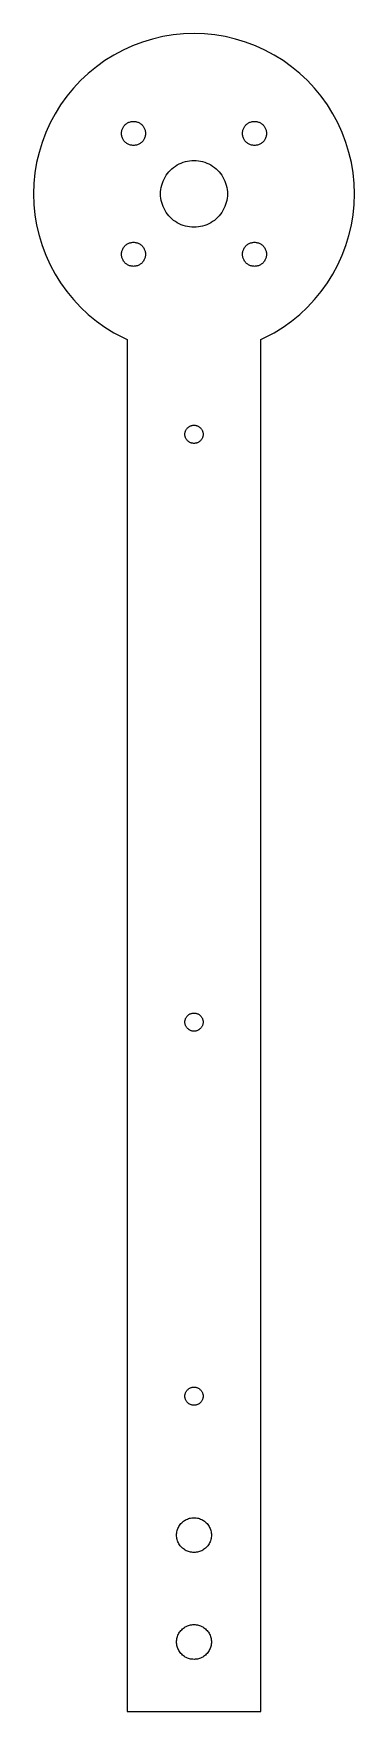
# Model space of a CAD drawing. Header units: metres. Extents: x -30 to 30, y -284 to 30.
import ezdxf

# ---------------------------------------------------------------- set-up
doc = ezdxf.new("R2010")
doc.units = ezdxf.units.M

msp = doc.modelspace()

# ---------------------------------------------------------------- linework, layer by layer
for p, q in [((-9.64317, 28.4079), (-11.4805, 27.7164)), ((-7.76456, 28.9778), (-9.64317, 28.4079)), ((-5.85271, 29.4236), (-7.76456, 28.9778)), ((-3.91577, 29.7433), (-5.85271, 29.4236)), ((-1.96208, 29.9358), (-3.91577, 29.7433)), ((0, 30), (-1.96208, 29.9358)), ((1.96208, 29.9358), (0, 30)), ((3.91577, 29.7433), (1.96208, 29.9358)), ((5.85271, 29.4236), (3.91577, 29.7433)), ((7.76456, 28.9778), (5.85271, 29.4236)), ((9.64317, 28.4079), (7.76456, 28.9778)), ((11.4805, 27.7164), (9.64317, 28.4079)), ((-15, 25.9808), (-16.6671, 24.9441)), ((-13.2686, 26.9062), (-15, 25.9808)), ((-11.4805, 27.7164), (-13.2686, 26.9062)), ((13.2686, 26.9062), (11.4805, 27.7164)), ((15, 25.9808), (13.2686, 26.9062)), ((16.6671, 24.9441), (15, 25.9808)), ((-19.7804, 22.5552), (-21.2132, 21.2132)), ((-18.2628, 23.8006), (-19.7804, 22.5552)), ((-16.6671, 24.9441), (-18.2628, 23.8006)), ((18.2628, 23.8006), (16.6671, 24.9441)), ((19.7804, 22.5552), (18.2628, 23.8006)), ((21.2132, 21.2132), (19.7804, 22.5552)), ((-22.5552, 19.7804), (-23.8006, 18.2628)), ((-21.2132, 21.2132), (-22.5552, 19.7804)), ((22.5552, 19.7804), (21.2132, 21.2132)), ((23.8006, 18.2628), (22.5552, 19.7804)), ((-24.9441, 16.6671), (-25.9808, 15)), ((-23.8006, 18.2628), (-24.9441, 16.6671)), ((24.9441, 16.6671), (23.8006, 18.2628)), ((25.9808, 15), (24.9441, 16.6671)), ((-26.9062, 13.2686), (-27.7164, 11.4805)), ((-25.9808, 15), (-26.9062, 13.2686)), ((-13.2623, 12.4387), (-13.1845, 12.5637)), ((-13.1845, 12.5637), (-13.0987, 12.6834)), ((-13.0987, 12.6834), (-13.0053, 12.7972)), ((-13.0053, 12.7972), (-12.9047, 12.9047)), ((-12.9047, 12.9047), (-12.7972, 13.0053)), ((-12.7972, 13.0053), (-12.6834, 13.0987)), ((-12.6834, 13.0987), (-12.5637, 13.1845)), ((-12.5637, 13.1845), (-12.4387, 13.2623)), ((-12.4387, 13.2623), (-12.3089, 13.3317)), ((-12.3089, 13.3317), (-12.1747, 13.3924)), ((-12.1747, 13.3924), (-12.0369, 13.4443)), ((-12.0369, 13.4443), (-11.896, 13.487)), ((-11.896, 13.487), (-11.7527, 13.5205)), ((-11.7527, 13.5205), (-11.6074, 13.5444)), ((-11.6074, 13.5444), (-11.4609, 13.5589)), ((-11.4609, 13.5589), (-11.3137, 13.5637)), ((-11.3137, 13.5637), (-11.1665, 13.5589)), ((-11.1665, 13.5589), (-11.02, 13.5444)), ((-11.02, 13.5444), (-10.8747, 13.5205)), ((-10.8747, 13.5205), (-10.7314, 13.487)), ((-10.7314, 13.487), (-10.5905, 13.4443)), ((-10.5905, 13.4443), (-10.4527, 13.3924)), ((-10.4527, 13.3924), (-10.3186, 13.3317)), ((-10.3186, 13.3317), (-10.1887, 13.2623)), ((-10.1887, 13.2623), (-10.0637, 13.1845)), ((-10.0637, 13.1845), (-9.94398, 13.0987)), ((-9.94398, 13.0987), (-9.83017, 13.0053)), ((-9.83017, 13.0053), (-9.72272, 12.9047)), ((-9.72272, 12.9047), (-9.62206, 12.7972)), ((-9.62206, 12.7972), (-9.52866, 12.6834)), ((-9.52866, 12.6834), (-9.4429, 12.5637)), ((-9.4429, 12.5637), (-9.36514, 12.4387)), ((9.36514, 12.4387), (9.4429, 12.5637)), ((9.4429, 12.5637), (9.52866, 12.6834)), ((9.52866, 12.6834), (9.62206, 12.7972)), ((9.62206, 12.7972), (9.72272, 12.9047)), ((9.72272, 12.9047), (9.83017, 13.0053)), ((9.83017, 13.0053), (9.94398, 13.0987)), ((9.94398, 13.0987), (10.0637, 13.1845)), ((10.0637, 13.1845), (10.1887, 13.2623)), ((10.1887, 13.2623), (10.3186, 13.3317)), ((10.3186, 13.3317), (10.4527, 13.3924)), ((10.4527, 13.3924), (10.5905, 13.4443)), ((10.5905, 13.4443), (10.7314, 13.487)), ((10.7314, 13.487), (10.8747, 13.5205)), ((10.8747, 13.5205), (11.02, 13.5444)), ((11.02, 13.5444), (11.1665, 13.5589)), ((11.1665, 13.5589), (11.3137, 13.5637)), ((11.3137, 13.5637), (11.4609, 13.5589)), ((11.4609, 13.5589), (11.6074, 13.5444)), ((11.6074, 13.5444), (11.7527, 13.5205)), ((11.7527, 13.5205), (11.896, 13.487)), ((11.896, 13.487), (12.0369, 13.4443)), ((12.0369, 13.4443), (12.1747, 13.3924)), ((12.1747, 13.3924), (12.3089, 13.3317)), ((12.3089, 13.3317), (12.4387, 13.2623)), ((12.4387, 13.2623), (12.5637, 13.1845)), ((12.5637, 13.1845), (12.6834, 13.0987)), ((12.6834, 13.0987), (12.7972, 13.0053)), ((12.7972, 13.0053), (12.9047, 12.9047)), ((12.9047, 12.9047), (13.0053, 12.7972)), ((13.0053, 12.7972), (13.0987, 12.6834)), ((13.0987, 12.6834), (13.1845, 12.5637)), ((13.1845, 12.5637), (13.2623, 12.4387)), ((26.9062, 13.2686), (25.9808, 15)), ((27.7164, 11.4805), (26.9062, 13.2686)), ((-28.4079, 9.64317), (-28.9778, 7.76456)), ((-27.7164, 11.4805), (-28.4079, 9.64317)), ((-13.5637, 11.3137), (-13.5589, 11.4609)), ((-13.5589, 11.1665), (-13.5637, 11.3137)), ((-13.5589, 11.4609), (-13.5444, 11.6074)), ((-13.5444, 11.02), (-13.5589, 11.1665)), ((-13.5444, 11.6074), (-13.5205, 11.7527)), ((-13.5205, 10.8747), (-13.5444, 11.02)), ((-13.5205, 11.7527), (-13.487, 11.896)), ((-13.487, 10.7314), (-13.5205, 10.8747)), ((-13.487, 11.896), (-13.4443, 12.0369)), ((-13.4443, 10.5905), (-13.487, 10.7314)), ((-13.4443, 12.0369), (-13.3924, 12.1747)), ((-13.3924, 10.4527), (-13.4443, 10.5905)), ((-13.3924, 12.1747), (-13.3317, 12.3089)), ((-13.3317, 10.3186), (-13.3924, 10.4527)), ((-13.3317, 12.3089), (-13.2623, 12.4387)), ((-13.2623, 10.1887), (-13.3317, 10.3186)), ((-13.1845, 10.0637), (-13.2623, 10.1887)), ((-13.0987, 9.94398), (-13.1845, 10.0637)), ((-13.0053, 9.83017), (-13.0987, 9.94398)), ((-12.9047, 9.72272), (-13.0053, 9.83017)), ((-12.7972, 9.62206), (-12.9047, 9.72272)), ((-12.6834, 9.52866), (-12.7972, 9.62206)), ((-12.5637, 9.4429), (-12.6834, 9.52866)), ((-12.4387, 9.36514), (-12.5637, 9.4429)), ((-10.0637, 9.4429), (-10.1887, 9.36514)), ((-9.94398, 9.52866), (-10.0637, 9.4429)), ((-9.83017, 9.62206), (-9.94398, 9.52866)), ((-9.72272, 9.72272), (-9.83017, 9.62206)), ((-9.62206, 9.83017), (-9.72272, 9.72272)), ((-9.52866, 9.94398), (-9.62206, 9.83017)), ((-9.4429, 10.0637), (-9.52866, 9.94398)), ((-9.36514, 10.1887), (-9.4429, 10.0637)), ((-9.36514, 12.4387), (-9.29573, 12.3089)), ((-9.29573, 10.3186), (-9.36514, 10.1887)), ((-9.29573, 12.3089), (-9.23497, 12.1747)), ((-9.23497, 10.4527), (-9.29573, 10.3186)), ((-9.23497, 12.1747), (-9.18311, 12.0369)), ((-9.18311, 10.5905), (-9.23497, 10.4527)), ((-9.18311, 12.0369), (-9.14037, 11.896)), ((-9.14037, 10.7314), (-9.18311, 10.5905)), ((-9.14037, 11.896), (-9.10693, 11.7527)), ((-9.10693, 10.8747), (-9.14037, 10.7314)), ((-9.10693, 11.7527), (-9.08295, 11.6074)), ((-9.08295, 11.02), (-9.10693, 10.8747)), ((-9.08295, 11.6074), (-9.06851, 11.4609)), ((-9.06851, 11.1665), (-9.08295, 11.02)), ((-9.06851, 11.4609), (-9.06371, 11.3137)), ((-9.06371, 11.3137), (-9.06851, 11.1665)), ((9.06371, 11.3137), (9.06851, 11.4609)), ((9.06851, 11.1665), (9.06371, 11.3137)), ((9.06851, 11.4609), (9.08295, 11.6074)), ((9.08295, 11.02), (9.06851, 11.1665)), ((9.08295, 11.6074), (9.10693, 11.7527)), ((9.10693, 10.8747), (9.08295, 11.02)), ((9.10693, 11.7527), (9.14037, 11.896)), ((9.14037, 10.7314), (9.10693, 10.8747)), ((9.14037, 11.896), (9.18311, 12.0369)), ((9.18311, 10.5905), (9.14037, 10.7314)), ((9.18311, 12.0369), (9.23497, 12.1747)), ((9.23497, 10.4527), (9.18311, 10.5905)), ((9.23497, 12.1747), (9.29573, 12.3089)), ((9.29573, 10.3186), (9.23497, 10.4527)), ((9.29573, 12.3089), (9.36514, 12.4387)), ((9.36514, 10.1887), (9.29573, 10.3186)), ((9.4429, 10.0637), (9.36514, 10.1887)), ((9.52866, 9.94398), (9.4429, 10.0637)), ((9.62206, 9.83017), (9.52866, 9.94398)), ((9.72272, 9.72272), (9.62206, 9.83017)), ((9.83017, 9.62206), (9.72272, 9.72272)), ((9.94398, 9.52866), (9.83017, 9.62206)), ((10.0637, 9.4429), (9.94398, 9.52866)), ((10.1887, 9.36514), (10.0637, 9.4429)), ((12.5637, 9.4429), (12.4387, 9.36514)), ((12.6834, 9.52866), (12.5637, 9.4429)), ((12.7972, 9.62206), (12.6834, 9.52866)), ((12.9047, 9.72272), (12.7972, 9.62206)), ((13.0053, 9.83017), (12.9047, 9.72272)), ((13.0987, 9.94398), (13.0053, 9.83017)), ((13.1845, 10.0637), (13.0987, 9.94398)), ((13.2623, 10.1887), (13.1845, 10.0637)), ((13.2623, 12.4387), (13.3317, 12.3089)), ((13.3317, 10.3186), (13.2623, 10.1887)), ((13.3317, 12.3089), (13.3924, 12.1747)), ((13.3924, 10.4527), (13.3317, 10.3186)), ((13.3924, 12.1747), (13.4443, 12.0369)), ((13.4443, 10.5905), (13.3924, 10.4527)), ((13.4443, 12.0369), (13.487, 11.896)), ((13.487, 10.7314), (13.4443, 10.5905)), ((13.487, 11.896), (13.5205, 11.7527)), ((13.5205, 10.8747), (13.487, 10.7314)), ((13.5205, 11.7527), (13.5444, 11.6074)), ((13.5444, 11.02), (13.5205, 10.8747)), ((13.5444, 11.6074), (13.5589, 11.4609)), ((13.5589, 11.1665), (13.5444, 11.02)), ((13.5589, 11.4609), (13.5637, 11.3137)), ((13.5637, 11.3137), (13.5589, 11.1665)), ((28.4079, 9.64317), (27.7164, 11.4805)), ((28.9778, 7.76456), (28.4079, 9.64317)), ((-28.9778, 7.76456), (-29.4236, 5.85271)), ((-12.3089, 9.29573), (-12.4387, 9.36514)), ((-12.1747, 9.23497), (-12.3089, 9.29573)), ((-12.0369, 9.18311), (-12.1747, 9.23497)), ((-11.896, 9.14037), (-12.0369, 9.18311)), ((-11.7527, 9.10693), (-11.896, 9.14037)), ((-11.6074, 9.08295), (-11.7527, 9.10693)), ((-11.4609, 9.06851), (-11.6074, 9.08295)), ((-11.3137, 9.06371), (-11.4609, 9.06851)), ((-11.1665, 9.06851), (-11.3137, 9.06371)), ((-11.02, 9.08295), (-11.1665, 9.06851)), ((-10.8747, 9.10693), (-11.02, 9.08295)), ((-10.7314, 9.14037), (-10.8747, 9.10693)), ((-10.5905, 9.18311), (-10.7314, 9.14037)), ((-10.4527, 9.23497), (-10.5905, 9.18311)), ((-10.3186, 9.29573), (-10.4527, 9.23497)), ((-10.1887, 9.36514), (-10.3186, 9.29573)), ((10.3186, 9.29573), (10.1887, 9.36514)), ((10.4527, 9.23497), (10.3186, 9.29573)), ((10.5905, 9.18311), (10.4527, 9.23497)), ((10.7314, 9.14037), (10.5905, 9.18311)), ((10.8747, 9.10693), (10.7314, 9.14037)), ((11.02, 9.08295), (10.8747, 9.10693)), ((11.1665, 9.06851), (11.02, 9.08295)), ((11.3137, 9.06371), (11.1665, 9.06851)), ((11.4609, 9.06851), (11.3137, 9.06371)), ((11.6074, 9.08295), (11.4609, 9.06851)), ((11.7527, 9.10693), (11.6074, 9.08295)), ((11.896, 9.14037), (11.7527, 9.10693)), ((12.0369, 9.18311), (11.896, 9.14037)), ((12.1747, 9.23497), (12.0369, 9.18311)), ((12.3089, 9.29573), (12.1747, 9.23497)), ((12.4387, 9.36514), (12.3089, 9.29573)), ((29.4236, 5.85271), (28.9778, 7.76456)), ((-29.7433, 3.91577), (-29.9358, 1.96208)), ((-29.4236, 5.85271), (-29.7433, 3.91577)), ((-5.41266, 3.125), (-5.19667, 3.47231)), ((-5.19667, 3.47231), (-4.95845, 3.80475)), ((-4.95845, 3.80475), (-4.69899, 4.12091)), ((-4.69899, 4.12091), (-4.4194, 4.4194)), ((-4.4194, 4.4194), (-4.12091, 4.69899)), ((-4.12091, 4.69899), (-3.80475, 4.95845)), ((-3.80475, 4.95845), (-3.47231, 5.19667)), ((-3.47231, 5.19667), (-3.125, 5.41266)), ((-3.125, 5.41266), (-2.7643, 5.60545)), ((-2.7643, 5.60545), (-2.39177, 5.77425)), ((-2.39177, 5.77425), (-2.00899, 5.9183)), ((-2.00899, 5.9183), (-1.61761, 6.03703)), ((-1.61761, 6.03703), (-1.2193, 6.1299)), ((-1.2193, 6.1299), (-0.815781, 6.19652)), ((-0.815781, 6.19652), (-0.408768, 6.23662)), ((-0.408768, 6.23662), (0, 6.25)), ((0, 6.25), (0.408768, 6.23662)), ((0.408768, 6.23662), (0.815781, 6.19652)), ((0.815781, 6.19652), (1.2193, 6.1299)), ((1.2193, 6.1299), (1.61761, 6.03703)), ((1.61761, 6.03703), (2.00899, 5.9183)), ((2.00899, 5.9183), (2.39177, 5.77425)), ((2.39177, 5.77425), (2.7643, 5.60545)), ((2.7643, 5.60545), (3.125, 5.41266)), ((3.125, 5.41266), (3.47231, 5.19667)), ((3.47231, 5.19667), (3.80475, 4.95845)), ((3.80475, 4.95845), (4.12091, 4.69899)), ((4.12091, 4.69899), (4.4194, 4.4194)), ((4.4194, 4.4194), (4.69899, 4.12091)), ((4.69899, 4.12091), (4.95845, 3.80475)), ((4.95845, 3.80475), (5.19667, 3.47231)), ((5.19667, 3.47231), (5.41266, 3.125)), ((29.7433, 3.91577), (29.4236, 5.85271)), ((29.9358, 1.96208), (29.7433, 3.91577)), ((-29.9358, 1.96208), (-30, 0)), ((-30, 0), (-29.9358, -1.96208)), ((-6.25, 0), (-6.23662, 0.408768)), ((-6.23662, -0.408768), (-6.25, 0)), ((-6.23662, 0.408768), (-6.19652, 0.815781)), ((-6.19652, 0.815781), (-6.1299, 1.2193)), ((-6.1299, 1.2193), (-6.03703, 1.61761)), ((-6.03703, 1.61761), (-5.9183, 2.00899)), ((-5.9183, 2.00899), (-5.77425, 2.39177)), ((-5.77425, 2.39177), (-5.60545, 2.7643)), ((-5.60545, 2.7643), (-5.41266, 3.125)), ((5.41266, 3.125), (5.60545, 2.7643)), ((5.60545, 2.7643), (5.77425, 2.39177)), ((5.77425, 2.39177), (5.9183, 2.00899)), ((5.9183, 2.00899), (6.03703, 1.61761)), ((6.03703, 1.61761), (6.1299, 1.2193)), ((6.1299, 1.2193), (6.19652, 0.815781)), ((6.19652, 0.815781), (6.23662, 0.408768)), ((6.23662, 0.408768), (6.25, 0)), ((6.25, 0), (6.23662, -0.408768)), ((30, 0), (29.9358, 1.96208)), ((29.9358, -1.96208), (30, 0)), ((-29.9358, -1.96208), (-29.7433, -3.91577)), ((-6.19652, -0.815781), (-6.23662, -0.408768)), ((-6.1299, -1.2193), (-6.19652, -0.815781)), ((-6.03703, -1.61761), (-6.1299, -1.2193)), ((-5.9183, -2.00899), (-6.03703, -1.61761)), ((-5.77425, -2.39177), (-5.9183, -2.00899)), ((-5.60545, -2.7643), (-5.77425, -2.39177)), ((-5.41266, -3.125), (-5.60545, -2.7643)), ((-5.19667, -3.47231), (-5.41266, -3.125)), ((5.41266, -3.125), (5.19667, -3.47231)), ((5.60545, -2.7643), (5.41266, -3.125)), ((5.77425, -2.39177), (5.60545, -2.7643)), ((5.9183, -2.00899), (5.77425, -2.39177)), ((6.03703, -1.61761), (5.9183, -2.00899)), ((6.1299, -1.2193), (6.03703, -1.61761)), ((6.19652, -0.815781), (6.1299, -1.2193)), ((6.23662, -0.408768), (6.19652, -0.815781)), ((29.7433, -3.91577), (29.9358, -1.96208)), ((-29.7433, -3.91577), (-29.4236, -5.85271)), ((-29.4236, -5.85271), (-28.9778, -7.76456)), ((-4.95845, -3.80475), (-5.19667, -3.47231)), ((-4.69899, -4.12091), (-4.95845, -3.80475)), ((-4.4194, -4.4194), (-4.69899, -4.12091)), ((-4.12091, -4.69899), (-4.4194, -4.4194)), ((-3.80475, -4.95845), (-4.12091, -4.69899)), ((-3.47231, -5.19667), (-3.80475, -4.95845)), ((-3.125, -5.41266), (-3.47231, -5.19667)), ((-2.7643, -5.60545), (-3.125, -5.41266)), ((-2.39177, -5.77425), (-2.7643, -5.60545)), ((-2.00899, -5.9183), (-2.39177, -5.77425)), ((-1.61761, -6.03703), (-2.00899, -5.9183)), ((-1.2193, -6.1299), (-1.61761, -6.03703)), ((-0.815781, -6.19652), (-1.2193, -6.1299)), ((-0.408768, -6.23662), (-0.815781, -6.19652)), ((0, -6.25), (-0.408768, -6.23662)), ((0.408768, -6.23662), (0, -6.25)), ((0.815781, -6.19652), (0.408768, -6.23662)), ((1.2193, -6.1299), (0.815781, -6.19652)), ((1.61761, -6.03703), (1.2193, -6.1299)), ((2.00899, -5.9183), (1.61761, -6.03703)), ((2.39177, -5.77425), (2.00899, -5.9183)), ((2.7643, -5.60545), (2.39177, -5.77425)), ((3.125, -5.41266), (2.7643, -5.60545)), ((3.47231, -5.19667), (3.125, -5.41266)), ((3.80475, -4.95845), (3.47231, -5.19667)), ((4.12091, -4.69899), (3.80475, -4.95845)), ((4.4194, -4.4194), (4.12091, -4.69899)), ((4.69899, -4.12091), (4.4194, -4.4194)), ((4.95845, -3.80475), (4.69899, -4.12091)), ((5.19667, -3.47231), (4.95845, -3.80475)), ((28.9778, -7.76456), (29.4236, -5.85271)), ((29.4236, -5.85271), (29.7433, -3.91577)), ((-28.9778, -7.76456), (-28.4079, -9.64317)), ((-12.5637, -9.4429), (-12.4387, -9.36514)), ((-12.4387, -9.36514), (-12.3089, -9.29573)), ((-12.3089, -9.29573), (-12.1747, -9.23497)), ((-12.1747, -9.23497), (-12.0369, -9.18311)), ((-12.0369, -9.18311), (-11.896, -9.14037)), ((-11.896, -9.14037), (-11.7527, -9.10693)), ((-11.7527, -9.10693), (-11.6074, -9.08295)), ((-11.6074, -9.08295), (-11.4609, -9.06851)), ((-11.4609, -9.06851), (-11.3137, -9.06371)), ((-11.3137, -9.06371), (-11.1665, -9.06851)), ((-11.1665, -9.06851), (-11.02, -9.08295)), ((-11.02, -9.08295), (-10.8747, -9.10693)), ((-10.8747, -9.10693), (-10.7314, -9.14037)), ((-10.7314, -9.14037), (-10.5905, -9.18311)), ((-10.5905, -9.18311), (-10.4527, -9.23497)), ((-10.4527, -9.23497), (-10.3186, -9.29573)), ((-10.3186, -9.29573), (-10.1887, -9.36514)), ((-10.1887, -9.36514), (-10.0637, -9.4429)), ((10.0637, -9.4429), (10.1887, -9.36514)), ((10.1887, -9.36514), (10.3186, -9.29573)), ((10.3186, -9.29573), (10.4527, -9.23497)), ((10.4527, -9.23497), (10.5905, -9.18311)), ((10.5905, -9.18311), (10.7314, -9.14037)), ((10.7314, -9.14037), (10.8747, -9.10693)), ((10.8747, -9.10693), (11.02, -9.08295)), ((11.02, -9.08295), (11.1665, -9.06851)), ((11.1665, -9.06851), (11.3137, -9.06371)), ((11.3137, -9.06371), (11.4609, -9.06851)), ((11.4609, -9.06851), (11.6074, -9.08295)), ((11.6074, -9.08295), (11.7527, -9.10693)), ((11.7527, -9.10693), (11.896, -9.14037)), ((11.896, -9.14037), (12.0369, -9.18311)), ((12.0369, -9.18311), (12.1747, -9.23497)), ((12.1747, -9.23497), (12.3089, -9.29573)), ((12.3089, -9.29573), (12.4387, -9.36514)), ((12.4387, -9.36514), (12.5637, -9.4429)), ((28.4079, -9.64317), (28.9778, -7.76456)), ((-28.4079, -9.64317), (-27.7164, -11.4805)), ((-27.7164, -11.4805), (-26.9062, -13.2686)), ((-13.5637, -11.3137), (-13.5589, -11.1665)), ((-13.5589, -11.4609), (-13.5637, -11.3137)), ((-13.5589, -11.1665), (-13.5444, -11.02)), ((-13.5444, -11.6074), (-13.5589, -11.4609)), ((-13.5444, -11.02), (-13.5205, -10.8747)), ((-13.5205, -11.7527), (-13.5444, -11.6074)), ((-13.5205, -10.8747), (-13.487, -10.7314)), ((-13.487, -11.896), (-13.5205, -11.7527)), ((-13.487, -10.7314), (-13.4443, -10.5905)), ((-13.4443, -12.0369), (-13.487, -11.896)), ((-13.4443, -10.5905), (-13.3924, -10.4527)), ((-13.3924, -12.1747), (-13.4443, -12.0369)), ((-13.3924, -10.4527), (-13.3317, -10.3186)), ((-13.3317, -12.3089), (-13.3924, -12.1747)), ((-13.3317, -10.3186), (-13.2623, -10.1887)), ((-13.2623, -12.4387), (-13.3317, -12.3089)), ((-13.2623, -10.1887), (-13.1845, -10.0637)), ((-13.1845, -12.5637), (-13.2623, -12.4387)), ((-13.1845, -10.0637), (-13.0987, -9.94398)), ((-13.0987, -9.94398), (-13.0053, -9.83017)), ((-13.0053, -9.83017), (-12.9047, -9.72272)), ((-12.9047, -9.72272), (-12.7972, -9.62206)), ((-12.7972, -9.62206), (-12.6834, -9.52866)), ((-12.6834, -9.52866), (-12.5637, -9.4429)), ((-10.0637, -9.4429), (-9.94398, -9.52866)), ((-9.94398, -9.52866), (-9.83017, -9.62206)), ((-9.83017, -9.62206), (-9.72272, -9.72272)), ((-9.72272, -9.72272), (-9.62206, -9.83017)), ((-9.62206, -9.83017), (-9.52866, -9.94398)), ((-9.52866, -9.94398), (-9.4429, -10.0637)), ((-9.4429, -10.0637), (-9.36514, -10.1887)), ((-9.36514, -12.4387), (-9.4429, -12.5637)), ((-9.36514, -10.1887), (-9.29573, -10.3186)), ((-9.29573, -12.3089), (-9.36514, -12.4387)), ((-9.29573, -10.3186), (-9.23497, -10.4527)), ((-9.23497, -12.1747), (-9.29573, -12.3089)), ((-9.23497, -10.4527), (-9.18311, -10.5905)), ((-9.18311, -12.0369), (-9.23497, -12.1747)), ((-9.18311, -10.5905), (-9.14037, -10.7314)), ((-9.14037, -11.896), (-9.18311, -12.0369)), ((-9.14037, -10.7314), (-9.10693, -10.8747)), ((-9.10693, -11.7527), (-9.14037, -11.896)), ((-9.10693, -10.8747), (-9.08295, -11.02)), ((-9.08295, -11.6074), (-9.10693, -11.7527)), ((-9.08295, -11.02), (-9.06851, -11.1665)), ((-9.06851, -11.4609), (-9.08295, -11.6074)), ((-9.06851, -11.1665), (-9.06371, -11.3137)), ((-9.06371, -11.3137), (-9.06851, -11.4609)), ((9.06371, -11.3137), (9.06851, -11.1665)), ((9.06851, -11.4609), (9.06371, -11.3137)), ((9.06851, -11.1665), (9.08295, -11.02)), ((9.08295, -11.6074), (9.06851, -11.4609)), ((9.08295, -11.02), (9.10693, -10.8747)), ((9.10693, -11.7527), (9.08295, -11.6074)), ((9.10693, -10.8747), (9.14037, -10.7314)), ((9.14037, -11.896), (9.10693, -11.7527)), ((9.14037, -10.7314), (9.18311, -10.5905)), ((9.18311, -12.0369), (9.14037, -11.896)), ((9.18311, -10.5905), (9.23497, -10.4527)), ((9.23497, -12.1747), (9.18311, -12.0369)), ((9.23497, -10.4527), (9.29573, -10.3186)), ((9.29573, -12.3089), (9.23497, -12.1747)), ((9.29573, -10.3186), (9.36514, -10.1887)), ((9.36514, -12.4387), (9.29573, -12.3089)), ((9.36514, -10.1887), (9.4429, -10.0637)), ((9.4429, -12.5637), (9.36514, -12.4387)), ((9.4429, -10.0637), (9.52866, -9.94398)), ((9.52866, -9.94398), (9.62206, -9.83017)), ((9.62206, -9.83017), (9.72272, -9.72272)), ((9.72272, -9.72272), (9.83017, -9.62206)), ((9.83017, -9.62206), (9.94398, -9.52866)), ((9.94398, -9.52866), (10.0637, -9.4429)), ((12.5637, -9.4429), (12.6834, -9.52866)), ((12.6834, -9.52866), (12.7972, -9.62206)), ((12.7972, -9.62206), (12.9047, -9.72272)), ((12.9047, -9.72272), (13.0053, -9.83017)), ((13.0053, -9.83017), (13.0987, -9.94398)), ((13.0987, -9.94398), (13.1845, -10.0637)), ((13.1845, -10.0637), (13.2623, -10.1887)), ((13.2623, -12.4387), (13.1845, -12.5637)), ((13.2623, -10.1887), (13.3317, -10.3186)), ((13.3317, -12.3089), (13.2623, -12.4387)), ((13.3317, -10.3186), (13.3924, -10.4527)), ((13.3924, -12.1747), (13.3317, -12.3089)), ((13.3924, -10.4527), (13.4443, -10.5905)), ((13.4443, -12.0369), (13.3924, -12.1747)), ((13.4443, -10.5905), (13.487, -10.7314)), ((13.487, -11.896), (13.4443, -12.0369)), ((13.487, -10.7314), (13.5205, -10.8747)), ((13.5205, -11.7527), (13.487, -11.896)), ((13.5205, -10.8747), (13.5444, -11.02)), ((13.5444, -11.6074), (13.5205, -11.7527)), ((13.5444, -11.02), (13.5589, -11.1665)), ((13.5589, -11.4609), (13.5444, -11.6074)), ((13.5589, -11.1665), (13.5637, -11.3137)), ((13.5637, -11.3137), (13.5589, -11.4609)), ((26.9062, -13.2686), (27.7164, -11.4805)), ((27.7164, -11.4805), (28.4079, -9.64317)), ((-26.9062, -13.2686), (-25.9808, -15)), ((-25.9808, -15), (-24.9441, -16.6671)), ((-13.0987, -12.6834), (-13.1845, -12.5637)), ((-13.0053, -12.7972), (-13.0987, -12.6834)), ((-12.9047, -12.9047), (-13.0053, -12.7972)), ((-12.7972, -13.0053), (-12.9047, -12.9047)), ((-12.6834, -13.0987), (-12.7972, -13.0053)), ((-12.5637, -13.1845), (-12.6834, -13.0987)), ((-12.4387, -13.2623), (-12.5637, -13.1845)), ((-12.3089, -13.3317), (-12.4387, -13.2623)), ((-12.1747, -13.3924), (-12.3089, -13.3317)), ((-12.0369, -13.4443), (-12.1747, -13.3924)), ((-11.896, -13.487), (-12.0369, -13.4443)), ((-11.7527, -13.5205), (-11.896, -13.487)), ((-11.6074, -13.5444), (-11.7527, -13.5205)), ((-11.4609, -13.5589), (-11.6074, -13.5444)), ((-11.3137, -13.5637), (-11.4609, -13.5589)), ((-11.1665, -13.5589), (-11.3137, -13.5637)), ((-11.02, -13.5444), (-11.1665, -13.5589)), ((-10.8747, -13.5205), (-11.02, -13.5444)), ((-10.7314, -13.487), (-10.8747, -13.5205)), ((-10.5905, -13.4443), (-10.7314, -13.487)), ((-10.4527, -13.3924), (-10.5905, -13.4443)), ((-10.3186, -13.3317), (-10.4527, -13.3924)), ((-10.1887, -13.2623), (-10.3186, -13.3317)), ((-10.0637, -13.1845), (-10.1887, -13.2623)), ((-9.94398, -13.0987), (-10.0637, -13.1845)), ((-9.83017, -13.0053), (-9.94398, -13.0987)), ((-9.72272, -12.9047), (-9.83017, -13.0053)), ((-9.62206, -12.7972), (-9.72272, -12.9047)), ((-9.52866, -12.6834), (-9.62206, -12.7972)), ((-9.4429, -12.5637), (-9.52866, -12.6834)), ((9.52866, -12.6834), (9.4429, -12.5637)), ((9.62206, -12.7972), (9.52866, -12.6834)), ((9.72272, -12.9047), (9.62206, -12.7972)), ((9.83017, -13.0053), (9.72272, -12.9047)), ((9.94398, -13.0987), (9.83017, -13.0053)), ((10.0637, -13.1845), (9.94398, -13.0987)), ((10.1887, -13.2623), (10.0637, -13.1845)), ((10.3186, -13.3317), (10.1887, -13.2623)), ((10.4527, -13.3924), (10.3186, -13.3317)), ((10.5905, -13.4443), (10.4527, -13.3924)), ((10.7314, -13.487), (10.5905, -13.4443)), ((10.8747, -13.5205), (10.7314, -13.487)), ((11.02, -13.5444), (10.8747, -13.5205)), ((11.1665, -13.5589), (11.02, -13.5444)), ((11.3137, -13.5637), (11.1665, -13.5589)), ((11.4609, -13.5589), (11.3137, -13.5637)), ((11.6074, -13.5444), (11.4609, -13.5589)), ((11.7527, -13.5205), (11.6074, -13.5444)), ((11.896, -13.487), (11.7527, -13.5205)), ((12.0369, -13.4443), (11.896, -13.487)), ((12.1747, -13.3924), (12.0369, -13.4443)), ((12.3089, -13.3317), (12.1747, -13.3924)), ((12.4387, -13.2623), (12.3089, -13.3317)), ((12.5637, -13.1845), (12.4387, -13.2623)), ((12.6834, -13.0987), (12.5637, -13.1845)), ((12.7972, -13.0053), (12.6834, -13.0987)), ((12.9047, -12.9047), (12.7972, -13.0053)), ((13.0053, -12.7972), (12.9047, -12.9047)), ((13.0987, -12.6834), (13.0053, -12.7972)), ((13.1845, -12.5637), (13.0987, -12.6834)), ((24.9441, -16.6671), (25.9808, -15)), ((25.9808, -15), (26.9062, -13.2686)), ((-24.9441, -16.6671), (-23.8006, -18.2628)), ((-23.8006, -18.2628), (-22.5552, -19.7804)), ((22.5552, -19.7804), (23.8006, -18.2628)), ((23.8006, -18.2628), (24.9441, -16.6671)), ((-22.5552, -19.7804), (-21.2132, -21.2132)), ((-21.2132, -21.2132), (-19.7804, -22.5552)), ((19.7804, -22.5552), (21.2132, -21.2132)), ((21.2132, -21.2132), (22.5552, -19.7804)), ((-19.7804, -22.5552), (-18.2628, -23.8006)), ((-18.2628, -23.8006), (-16.6671, -24.9441)), ((-16.6671, -24.9441), (-15, -25.9808)), ((15, -25.9808), (16.6671, -24.9441)), ((16.6671, -24.9441), (18.2628, -23.8006)), ((18.2628, -23.8006), (19.7804, -22.5552)), ((-15, -25.9808), (-13.2686, -26.9062)), ((-13.2686, -26.9062), (-12.5, -27.2545)), ((-12.5, -27.2545), (-12.5, -284)), ((12.5, -27.2545), (13.2686, -26.9062)), ((12.5, -284), (12.5, -27.2545)), ((13.2686, -26.9062), (15, -25.9808)), ((-1.34869, -43.9651), (-1.27812, -43.8791)), ((-1.27812, -43.8791), (-1.20207, -43.7979)), ((-1.20207, -43.7979), (-1.12088, -43.7219)), ((-1.12088, -43.7219), (-1.03488, -43.6513)), ((-1.03488, -43.6513), (-0.944458, -43.5865)), ((-0.944458, -43.5865), (-0.849991, -43.5278)), ((-0.849991, -43.5278), (-0.751877, -43.4753)), ((-0.751877, -43.4753), (-0.650558, -43.4294)), ((-0.650558, -43.4294), (-0.546432, -43.3902)), ((-0.546432, -43.3902), (-0.439987, -43.3579)), ((-0.439987, -43.3579), (-0.33165, -43.3327)), ((-0.33165, -43.3327), (-0.221893, -43.3145)), ((-0.221893, -43.3145), (-0.111176, -43.3036)), ((-0.111176, -43.3036), (0, -43.3)), ((0, -43.3), (0.111176, -43.3036)), ((0.111176, -43.3036), (0.221893, -43.3145)), ((0.221893, -43.3145), (0.33165, -43.3327)), ((0.33165, -43.3327), (0.439987, -43.3579)), ((0.439987, -43.3579), (0.546432, -43.3902)), ((0.546432, -43.3902), (0.650558, -43.4294)), ((0.650558, -43.4294), (0.751877, -43.4753)), ((0.751877, -43.4753), (0.849991, -43.5278)), ((0.849991, -43.5278), (0.944458, -43.5865)), ((0.944458, -43.5865), (1.03488, -43.6513)), ((1.03488, -43.6513), (1.12088, -43.7219)), ((1.12088, -43.7219), (1.20207, -43.7979)), ((1.20207, -43.7979), (1.27812, -43.8791)), ((1.27812, -43.8791), (1.34869, -43.9651)), ((-1.7, -45), (-1.69635, -44.8888)), ((-1.69635, -45.1112), (-1.7, -45)), ((-1.69635, -44.8888), (-1.68546, -44.7781)), ((-1.68546, -45.2219), (-1.69635, -45.1112)), ((-1.68546, -44.7781), (-1.66733, -44.6683)), ((-1.66733, -45.3316), (-1.68546, -45.2219)), ((-1.66733, -44.6683), (-1.64206, -44.56)), ((-1.64206, -45.44), (-1.66733, -45.3316)), ((-1.64206, -44.56), (-1.60977, -44.4536)), ((-1.60977, -45.5464), (-1.64206, -45.44)), ((-1.60977, -44.4536), (-1.57059, -44.3494)), ((-1.57059, -45.6506), (-1.60977, -45.5464)), ((-1.57059, -44.3494), (-1.52467, -44.2481)), ((-1.52467, -45.7519), (-1.57059, -45.6506)), ((-1.52467, -44.2481), (-1.47223, -44.15)), ((-1.47223, -45.85), (-1.52467, -45.7519)), ((-1.47223, -44.15), (-1.4135, -44.0555)), ((-1.4135, -45.9445), (-1.47223, -45.85)), ((-1.4135, -44.0555), (-1.34869, -43.9651)), ((-1.34869, -46.0349), (-1.4135, -45.9445)), ((-1.27812, -46.1209), (-1.34869, -46.0349)), ((-1.20207, -46.2021), (-1.27812, -46.1209)), ((-1.12088, -46.2781), (-1.20207, -46.2021)), ((-1.03488, -46.3487), (-1.12088, -46.2781)), ((-0.944458, -46.4135), (-1.03488, -46.3487)), ((-0.849991, -46.4722), (-0.944458, -46.4135)), ((-0.751877, -46.5247), (-0.849991, -46.4722)), ((-0.650558, -46.5706), (-0.751877, -46.5247)), ((-0.546432, -46.6098), (-0.650558, -46.5706)), ((-0.439987, -46.6421), (-0.546432, -46.6098)), ((-0.33165, -46.6673), (-0.439987, -46.6421)), ((-0.221893, -46.6855), (-0.33165, -46.6673)), ((-0.111176, -46.6964), (-0.221893, -46.6855)), ((0, -46.7), (-0.111176, -46.6964)), ((0.111176, -46.6964), (0, -46.7)), ((0.221893, -46.6855), (0.111176, -46.6964)), ((0.33165, -46.6673), (0.221893, -46.6855)), ((0.439987, -46.6421), (0.33165, -46.6673)), ((0.546432, -46.6098), (0.439987, -46.6421)), ((0.650558, -46.5706), (0.546432, -46.6098)), ((0.751877, -46.5247), (0.650558, -46.5706)), ((0.849991, -46.4722), (0.751877, -46.5247)), ((0.944458, -46.4135), (0.849991, -46.4722)), ((1.03488, -46.3487), (0.944458, -46.4135)), ((1.12088, -46.2781), (1.03488, -46.3487)), ((1.20207, -46.2021), (1.12088, -46.2781)), ((1.27812, -46.1209), (1.20207, -46.2021)), ((1.34869, -46.0349), (1.27812, -46.1209)), ((1.34869, -43.9651), (1.4135, -44.0555)), ((1.4135, -45.9445), (1.34869, -46.0349)), ((1.4135, -44.0555), (1.47223, -44.15)), ((1.47223, -45.85), (1.4135, -45.9445)), ((1.47223, -44.15), (1.52467, -44.2481)), ((1.52467, -45.7519), (1.47223, -45.85)), ((1.52467, -44.2481), (1.57059, -44.3494)), ((1.57059, -45.6506), (1.52467, -45.7519)), ((1.57059, -44.3494), (1.60977, -44.4536)), ((1.60977, -45.5464), (1.57059, -45.6506)), ((1.60977, -44.4536), (1.64206, -44.56)), ((1.64206, -45.44), (1.60977, -45.5464)), ((1.64206, -44.56), (1.66733, -44.6683)), ((1.66733, -45.3316), (1.64206, -45.44)), ((1.66733, -44.6683), (1.68546, -44.7781)), ((1.68546, -45.2219), (1.66733, -45.3316)), ((1.68546, -44.7781), (1.69635, -44.8888)), ((1.69635, -45.1112), (1.68546, -45.2219)), ((1.69635, -44.8888), (1.7, -45)), ((1.7, -45), (1.69635, -45.1112)), ((-1.27812, -153.879), (-1.20207, -153.798)), ((-1.20207, -153.798), (-1.12088, -153.722)), ((-1.12088, -153.722), (-1.03488, -153.651)), ((-1.03488, -153.651), (-0.944458, -153.586)), ((-0.944458, -153.586), (-0.849991, -153.528)), ((-0.849991, -153.528), (-0.751877, -153.475)), ((-0.751877, -153.475), (-0.650558, -153.429)), ((-0.650558, -153.429), (-0.546432, -153.39)), ((-0.546432, -153.39), (-0.439987, -153.358)), ((-0.439987, -153.358), (-0.33165, -153.333)), ((-0.33165, -153.333), (-0.221893, -153.315)), ((-0.221893, -153.315), (-0.111176, -153.304)), ((-0.111176, -153.304), (0, -153.3)), ((0, -153.3), (0.111176, -153.304)), ((0.111176, -153.304), (0.221893, -153.315)), ((0.221893, -153.315), (0.33165, -153.333)), ((0.33165, -153.333), (0.439987, -153.358)), ((0.439987, -153.358), (0.546432, -153.39)), ((0.546432, -153.39), (0.650558, -153.429)), ((0.650558, -153.429), (0.751877, -153.475)), ((0.751877, -153.475), (0.849991, -153.528)), ((0.849991, -153.528), (0.944458, -153.586)), ((0.944458, -153.586), (1.03488, -153.651)), ((1.03488, -153.651), (1.12088, -153.722)), ((1.12088, -153.722), (1.20207, -153.798)), ((1.20207, -153.798), (1.27812, -153.879)), ((-1.7, -155), (-1.69635, -154.889)), ((-1.69635, -155.111), (-1.7, -155)), ((-1.69635, -154.889), (-1.68546, -154.778)), ((-1.68546, -155.222), (-1.69635, -155.111)), ((-1.68546, -154.778), (-1.66733, -154.668)), ((-1.66733, -155.332), (-1.68546, -155.222)), ((-1.66733, -154.668), (-1.64206, -154.56)), ((-1.64206, -155.44), (-1.66733, -155.332)), ((-1.64206, -154.56), (-1.60977, -154.454)), ((-1.60977, -155.546), (-1.64206, -155.44)), ((-1.60977, -154.454), (-1.57059, -154.349)), ((-1.57059, -155.651), (-1.60977, -155.546)), ((-1.57059, -154.349), (-1.52467, -154.248)), ((-1.52467, -155.752), (-1.57059, -155.651)), ((-1.52467, -154.248), (-1.47223, -154.15)), ((-1.47223, -155.85), (-1.52467, -155.752)), ((-1.47223, -154.15), (-1.4135, -154.056)), ((-1.4135, -155.944), (-1.47223, -155.85)), ((-1.4135, -154.056), (-1.34869, -153.965)), ((-1.34869, -156.035), (-1.4135, -155.944)), ((-1.34869, -153.965), (-1.27812, -153.879)), ((-1.27812, -156.121), (-1.34869, -156.035)), ((-1.20207, -156.202), (-1.27812, -156.121)), ((-1.12088, -156.278), (-1.20207, -156.202)), ((-1.03488, -156.349), (-1.12088, -156.278)), ((-0.944458, -156.413), (-1.03488, -156.349)), ((-0.849991, -156.472), (-0.944458, -156.413)), ((-0.751877, -156.525), (-0.849991, -156.472)), ((-0.650558, -156.571), (-0.751877, -156.525)), ((-0.546432, -156.61), (-0.650558, -156.571)), ((-0.439987, -156.642), (-0.546432, -156.61)), ((-0.33165, -156.667), (-0.439987, -156.642)), ((-0.221893, -156.685), (-0.33165, -156.667)), ((-0.111176, -156.696), (-0.221893, -156.685)), ((0, -156.7), (-0.111176, -156.696)), ((0.111176, -156.696), (0, -156.7)), ((0.221893, -156.685), (0.111176, -156.696)), ((0.33165, -156.667), (0.221893, -156.685)), ((0.439987, -156.642), (0.33165, -156.667)), ((0.546432, -156.61), (0.439987, -156.642)), ((0.650558, -156.571), (0.546432, -156.61)), ((0.751877, -156.525), (0.650558, -156.571)), ((0.849991, -156.472), (0.751877, -156.525)), ((0.944458, -156.413), (0.849991, -156.472)), ((1.03488, -156.349), (0.944458, -156.413)), ((1.12088, -156.278), (1.03488, -156.349)), ((1.20207, -156.202), (1.12088, -156.278)), ((1.27812, -156.121), (1.20207, -156.202)), ((1.27812, -153.879), (1.34869, -153.965)), ((1.34869, -156.035), (1.27812, -156.121)), ((1.34869, -153.965), (1.4135, -154.056)), ((1.4135, -155.944), (1.34869, -156.035)), ((1.4135, -154.056), (1.47223, -154.15)), ((1.47223, -155.85), (1.4135, -155.944)), ((1.47223, -154.15), (1.52467, -154.248)), ((1.52467, -155.752), (1.47223, -155.85)), ((1.52467, -154.248), (1.57059, -154.349)), ((1.57059, -155.651), (1.52467, -155.752)), ((1.57059, -154.349), (1.60977, -154.454)), ((1.60977, -155.546), (1.57059, -155.651)), ((1.60977, -154.454), (1.64206, -154.56)), ((1.64206, -155.44), (1.60977, -155.546)), ((1.64206, -154.56), (1.66733, -154.668)), ((1.66733, -155.332), (1.64206, -155.44)), ((1.66733, -154.668), (1.68546, -154.778)), ((1.68546, -155.222), (1.66733, -155.332)), ((1.68546, -154.778), (1.69635, -154.889)), ((1.69635, -155.111), (1.68546, -155.222)), ((1.69635, -154.889), (1.7, -155)), ((1.7, -155), (1.69635, -155.111)), ((-1.7, -225), (-1.69635, -224.889)), ((-1.69635, -225.111), (-1.7, -225)), ((-1.69635, -224.889), (-1.68546, -224.778)), ((-1.68546, -225.222), (-1.69635, -225.111)), ((-1.68546, -224.778), (-1.66733, -224.668)), ((-1.66733, -225.332), (-1.68546, -225.222)), ((-1.66733, -224.668), (-1.64206, -224.56)), ((-1.64206, -225.44), (-1.66733, -225.332)), ((-1.64206, -224.56), (-1.60977, -224.454)), ((-1.60977, -225.546), (-1.64206, -225.44)), ((-1.60977, -224.454), (-1.57059, -224.349)), ((-1.57059, -225.651), (-1.60977, -225.546)), ((-1.57059, -224.349), (-1.52467, -224.248)), ((-1.52467, -225.752), (-1.57059, -225.651)), ((-1.52467, -224.248), (-1.47223, -224.15)), ((-1.47223, -225.85), (-1.52467, -225.752)), ((-1.47223, -224.15), (-1.4135, -224.056)), ((-1.4135, -225.944), (-1.47223, -225.85)), ((-1.4135, -224.056), (-1.34869, -223.965)), ((-1.34869, -226.035), (-1.4135, -225.944)), ((-1.34869, -223.965), (-1.27812, -223.879)), ((-1.27812, -226.121), (-1.34869, -226.035)), ((-1.27812, -223.879), (-1.20207, -223.798)), ((-1.20207, -223.798), (-1.12088, -223.722)), ((-1.12088, -223.722), (-1.03488, -223.651)), ((-1.03488, -223.651), (-0.944458, -223.586)), ((-0.944458, -223.586), (-0.849991, -223.528)), ((-0.849991, -223.528), (-0.751877, -223.475)), ((-0.751877, -223.475), (-0.650558, -223.429)), ((-0.650558, -223.429), (-0.546432, -223.39)), ((-0.546432, -223.39), (-0.439987, -223.358)), ((-0.439987, -223.358), (-0.33165, -223.333)), ((-0.33165, -223.333), (-0.221893, -223.315)), ((-0.221893, -223.315), (-0.111176, -223.304)), ((-0.111176, -223.304), (0, -223.3)), ((0, -223.3), (0.111176, -223.304)), ((0.111176, -223.304), (0.221893, -223.315)), ((0.221893, -223.315), (0.33165, -223.333)), ((0.33165, -223.333), (0.439987, -223.358)), ((0.439987, -223.358), (0.546432, -223.39)), ((0.546432, -223.39), (0.650558, -223.429)), ((0.650558, -223.429), (0.751877, -223.475)), ((0.751877, -223.475), (0.849991, -223.528)), ((0.849991, -223.528), (0.944458, -223.586)), ((0.944458, -223.586), (1.03488, -223.651)), ((1.03488, -223.651), (1.12088, -223.722)), ((1.12088, -223.722), (1.20207, -223.798)), ((1.20207, -223.798), (1.27812, -223.879)), ((1.27812, -223.879), (1.34869, -223.965)), ((1.34869, -226.035), (1.27812, -226.121)), ((1.34869, -223.965), (1.4135, -224.056)), ((1.4135, -225.944), (1.34869, -226.035)), ((1.4135, -224.056), (1.47223, -224.15)), ((1.47223, -225.85), (1.4135, -225.944)), ((1.47223, -224.15), (1.52467, -224.248)), ((1.52467, -225.752), (1.47223, -225.85)), ((1.52467, -224.248), (1.57059, -224.349)), ((1.57059, -225.651), (1.52467, -225.752)), ((1.57059, -224.349), (1.60977, -224.454)), ((1.60977, -225.546), (1.57059, -225.651)), ((1.60977, -224.454), (1.64206, -224.56)), ((1.64206, -225.44), (1.60977, -225.546)), ((1.64206, -224.56), (1.66733, -224.668)), ((1.66733, -225.332), (1.64206, -225.44)), ((1.66733, -224.668), (1.68546, -224.778)), ((1.68546, -225.222), (1.66733, -225.332)), ((1.68546, -224.778), (1.69635, -224.889)), ((1.69635, -225.111), (1.68546, -225.222)), ((1.69635, -224.889), (1.7, -225)), ((1.7, -225), (1.69635, -225.111)), ((-1.20207, -226.202), (-1.27812, -226.121)), ((-1.12088, -226.278), (-1.20207, -226.202)), ((-1.03488, -226.349), (-1.12088, -226.278)), ((-0.944458, -226.413), (-1.03488, -226.349)), ((-0.849991, -226.472), (-0.944458, -226.413)), ((-0.751877, -226.525), (-0.849991, -226.472)), ((-0.650558, -226.571), (-0.751877, -226.525)), ((-0.546432, -226.61), (-0.650558, -226.571)), ((-0.439987, -226.642), (-0.546432, -226.61)), ((-0.33165, -226.667), (-0.439987, -226.642)), ((-0.221893, -226.685), (-0.33165, -226.667)), ((-0.111176, -226.696), (-0.221893, -226.685)), ((0, -226.7), (-0.111176, -226.696)), ((0.111176, -226.696), (0, -226.7)), ((0.221893, -226.685), (0.111176, -226.696)), ((0.33165, -226.667), (0.221893, -226.685)), ((0.439987, -226.642), (0.33165, -226.667)), ((0.546432, -226.61), (0.439987, -226.642)), ((0.650558, -226.571), (0.546432, -226.61)), ((0.751877, -226.525), (0.650558, -226.571)), ((0.849991, -226.472), (0.751877, -226.525)), ((0.944458, -226.413), (0.849991, -226.472)), ((1.03488, -226.349), (0.944458, -226.413)), ((1.12088, -226.278), (1.03488, -226.349)), ((1.20207, -226.202), (1.12088, -226.278)), ((1.27812, -226.121), (1.20207, -226.202)), ((-1.43742, -248.085), (-1.24371, -247.997)), ((-1.24371, -247.997), (-1.04468, -247.922)), ((-1.04468, -247.922), (-0.841156, -247.861)), ((-0.841156, -247.861), (-0.634033, -247.812)), ((-0.634033, -247.812), (-0.42421, -247.778)), ((-0.42421, -247.778), (-0.212555, -247.757)), ((-0.212555, -247.757), (0, -247.75)), ((0, -247.75), (0.212555, -247.757)), ((0.212555, -247.757), (0.42421, -247.778)), ((0.42421, -247.778), (0.634033, -247.812)), ((0.634033, -247.812), (0.841156, -247.861)), ((0.841156, -247.861), (1.04468, -247.922)), ((1.04468, -247.922), (1.24371, -247.997)), ((1.24371, -247.997), (1.43742, -248.085)), ((-3.25, -251), (-3.24303, -250.787)), ((-3.24303, -251.213), (-3.25, -251)), ((-3.24303, -250.787), (-3.22218, -250.576)), ((-3.22218, -250.576), (-3.18755, -250.366)), ((-3.18755, -250.366), (-3.13925, -250.159)), ((-3.13925, -250.159), (-3.07751, -249.955)), ((-3.07751, -249.955), (-3.00259, -249.756)), ((-3.00259, -249.756), (-2.91483, -249.563)), ((-2.91483, -249.563), (-2.81458, -249.375)), ((-2.81458, -249.375), (-2.70227, -249.194)), ((-2.70227, -249.194), (-2.57838, -249.022)), ((-2.57838, -249.022), (-2.44347, -248.857)), ((-2.44347, -248.857), (-2.2981, -248.702)), ((-2.2981, -248.702), (-2.14287, -248.557)), ((-2.14287, -248.557), (-1.97847, -248.422)), ((-1.97847, -248.422), (-1.8056, -248.298)), ((-1.8056, -248.298), (-1.625, -248.185)), ((-1.625, -248.185), (-1.43742, -248.085)), ((1.43742, -248.085), (1.625, -248.185)), ((1.625, -248.185), (1.8056, -248.298)), ((1.8056, -248.298), (1.97847, -248.422)), ((1.97847, -248.422), (2.14287, -248.557)), ((2.14287, -248.557), (2.2981, -248.702)), ((2.2981, -248.702), (2.44347, -248.857)), ((2.44347, -248.857), (2.57838, -249.022)), ((2.57838, -249.022), (2.70227, -249.194)), ((2.70227, -249.194), (2.81458, -249.375)), ((2.81458, -249.375), (2.91483, -249.563)), ((2.91483, -249.563), (3.00259, -249.756)), ((3.00259, -249.756), (3.07751, -249.955)), ((3.07751, -249.955), (3.13925, -250.159)), ((3.13925, -250.159), (3.18755, -250.366)), ((3.18755, -250.366), (3.22218, -250.576)), ((3.22218, -250.576), (3.24303, -250.787)), ((3.24303, -250.787), (3.25, -251)), ((3.25, -251), (3.24303, -251.213)), ((-3.22218, -251.424), (-3.24303, -251.213)), ((-3.18755, -251.634), (-3.22218, -251.424)), ((-3.13925, -251.841), (-3.18755, -251.634)), ((-3.07751, -252.045), (-3.13925, -251.841)), ((-3.00259, -252.244), (-3.07751, -252.045)), ((-2.91483, -252.437), (-3.00259, -252.244)), ((-2.81458, -252.625), (-2.91483, -252.437)), ((-2.70227, -252.806), (-2.81458, -252.625)), ((-2.57838, -252.978), (-2.70227, -252.806)), ((-2.44347, -253.143), (-2.57838, -252.978)), ((-2.2981, -253.298), (-2.44347, -253.143)), ((-2.14287, -253.443), (-2.2981, -253.298)), ((-1.97847, -253.578), (-2.14287, -253.443)), ((-1.8056, -253.702), (-1.97847, -253.578)), ((-1.625, -253.815), (-1.8056, -253.702)), ((-1.43742, -253.915), (-1.625, -253.815)), ((-1.24371, -254.003), (-1.43742, -253.915)), ((-1.04468, -254.078), (-1.24371, -254.003)), ((-0.841156, -254.139), (-1.04468, -254.078)), ((-0.634033, -254.188), (-0.841156, -254.139)), ((-0.42421, -254.222), (-0.634033, -254.188)), ((-0.212555, -254.243), (-0.42421, -254.222)), ((0, -254.25), (-0.212555, -254.243)), ((0.212555, -254.243), (0, -254.25)), ((0.42421, -254.222), (0.212555, -254.243)), ((0.634033, -254.188), (0.42421, -254.222)), ((0.841156, -254.139), (0.634033, -254.188)), ((1.04468, -254.078), (0.841156, -254.139)), ((1.24371, -254.003), (1.04468, -254.078)), ((1.43742, -253.915), (1.24371, -254.003)), ((1.625, -253.815), (1.43742, -253.915)), ((1.8056, -253.702), (1.625, -253.815)), ((1.97847, -253.578), (1.8056, -253.702)), ((2.14287, -253.443), (1.97847, -253.578)), ((2.2981, -253.298), (2.14287, -253.443)), ((2.44347, -253.143), (2.2981, -253.298)), ((2.57838, -252.978), (2.44347, -253.143)), ((2.70227, -252.806), (2.57838, -252.978)), ((2.81458, -252.625), (2.70227, -252.806)), ((2.91483, -252.437), (2.81458, -252.625)), ((3.00259, -252.244), (2.91483, -252.437)), ((3.07751, -252.045), (3.00259, -252.244)), ((3.13925, -251.841), (3.07751, -252.045)), ((3.18755, -251.634), (3.13925, -251.841)), ((3.22218, -251.424), (3.18755, -251.634)), ((3.24303, -251.213), (3.22218, -251.424)), ((-3.13925, -270.159), (-3.07751, -269.955)), ((-3.07751, -269.955), (-3.00259, -269.756)), ((-3.00259, -269.756), (-2.91483, -269.563)), ((-2.91483, -269.563), (-2.81458, -269.375)), ((-2.81458, -269.375), (-2.70227, -269.194)), ((-2.70227, -269.194), (-2.57838, -269.022)), ((-2.57838, -269.022), (-2.44347, -268.857)), ((-2.44347, -268.857), (-2.2981, -268.702)), ((-2.2981, -268.702), (-2.14287, -268.557)), ((-2.14287, -268.557), (-1.97847, -268.422)), ((-1.97847, -268.422), (-1.8056, -268.298)), ((-1.8056, -268.298), (-1.625, -268.185)), ((-1.625, -268.185), (-1.43742, -268.085)), ((-1.43742, -268.085), (-1.24371, -267.997)), ((-1.24371, -267.997), (-1.04468, -267.922)), ((-1.04468, -267.922), (-0.841156, -267.861)), ((-0.841156, -267.861), (-0.634033, -267.812)), ((-0.634033, -267.812), (-0.42421, -267.778)), ((-0.42421, -267.778), (-0.212555, -267.757)), ((-0.212555, -267.757), (0, -267.75)), ((0, -267.75), (0.212555, -267.757)), ((0.212555, -267.757), (0.42421, -267.778)), ((0.42421, -267.778), (0.634033, -267.812)), ((0.634033, -267.812), (0.841156, -267.861)), ((0.841156, -267.861), (1.04468, -267.922)), ((1.04468, -267.922), (1.24371, -267.997)), ((1.24371, -267.997), (1.43742, -268.085)), ((1.43742, -268.085), (1.625, -268.185)), ((1.625, -268.185), (1.8056, -268.298)), ((1.8056, -268.298), (1.97847, -268.422)), ((1.97847, -268.422), (2.14287, -268.557)), ((2.14287, -268.557), (2.2981, -268.702)), ((2.2981, -268.702), (2.44347, -268.857)), ((2.44347, -268.857), (2.57838, -269.022)), ((2.57838, -269.022), (2.70227, -269.194)), ((2.70227, -269.194), (2.81458, -269.375)), ((2.81458, -269.375), (2.91483, -269.563)), ((2.91483, -269.563), (3.00259, -269.756)), ((3.00259, -269.756), (3.07751, -269.955)), ((3.07751, -269.955), (3.13925, -270.159)), ((-3.25, -271), (-3.24303, -270.787)), ((-3.24303, -271.213), (-3.25, -271)), ((-3.24303, -270.787), (-3.22218, -270.576)), ((-3.22218, -271.424), (-3.24303, -271.213)), ((-3.22218, -270.576), (-3.18755, -270.366)), ((-3.18755, -271.634), (-3.22218, -271.424)), ((-3.18755, -270.366), (-3.13925, -270.159)), ((-3.13925, -271.841), (-3.18755, -271.634)), ((-3.07751, -272.045), (-3.13925, -271.841)), ((-3.00259, -272.244), (-3.07751, -272.045)), ((-2.91483, -272.437), (-3.00259, -272.244)), ((-2.81458, -272.625), (-2.91483, -272.437)), ((-2.70227, -272.806), (-2.81458, -272.625)), ((-2.57838, -272.978), (-2.70227, -272.806)), ((-2.44347, -273.143), (-2.57838, -272.978)), ((-2.2981, -273.298), (-2.44347, -273.143)), ((2.44347, -273.143), (2.2981, -273.298)), ((2.57838, -272.978), (2.44347, -273.143)), ((2.70227, -272.806), (2.57838, -272.978)), ((2.81458, -272.625), (2.70227, -272.806)), ((2.91483, -272.437), (2.81458, -272.625)), ((3.00259, -272.244), (2.91483, -272.437)), ((3.07751, -272.045), (3.00259, -272.244)), ((3.13925, -271.841), (3.07751, -272.045)), ((3.13925, -270.159), (3.18755, -270.366)), ((3.18755, -271.634), (3.13925, -271.841)), ((3.18755, -270.366), (3.22218, -270.576)), ((3.22218, -271.424), (3.18755, -271.634)), ((3.22218, -270.576), (3.24303, -270.787)), ((3.24303, -271.213), (3.22218, -271.424)), ((3.24303, -270.787), (3.25, -271)), ((3.25, -271), (3.24303, -271.213)), ((-2.14287, -273.443), (-2.2981, -273.298)), ((-1.97847, -273.578), (-2.14287, -273.443)), ((-1.8056, -273.702), (-1.97847, -273.578)), ((-1.625, -273.815), (-1.8056, -273.702)), ((-1.43742, -273.915), (-1.625, -273.815)), ((-1.24371, -274.003), (-1.43742, -273.915)), ((-1.04468, -274.078), (-1.24371, -274.003)), ((-0.841156, -274.139), (-1.04468, -274.078)), ((-0.634033, -274.188), (-0.841156, -274.139)), ((-0.42421, -274.222), (-0.634033, -274.188)), ((-0.212555, -274.243), (-0.42421, -274.222)), ((0, -274.25), (-0.212555, -274.243)), ((0.212555, -274.243), (0, -274.25)), ((0.42421, -274.222), (0.212555, -274.243)), ((0.634033, -274.188), (0.42421, -274.222)), ((0.841156, -274.139), (0.634033, -274.188)), ((1.04468, -274.078), (0.841156, -274.139)), ((1.24371, -274.003), (1.04468, -274.078)), ((1.43742, -273.915), (1.24371, -274.003)), ((1.625, -273.815), (1.43742, -273.915)), ((1.8056, -273.702), (1.625, -273.815)), ((1.97847, -273.578), (1.8056, -273.702)), ((2.14287, -273.443), (1.97847, -273.578)), ((2.2981, -273.298), (2.14287, -273.443)), ((-12.5, -284), (12.5, -284))]:
    msp.add_line(p, q)

doc.saveas('drawing.dxf')
